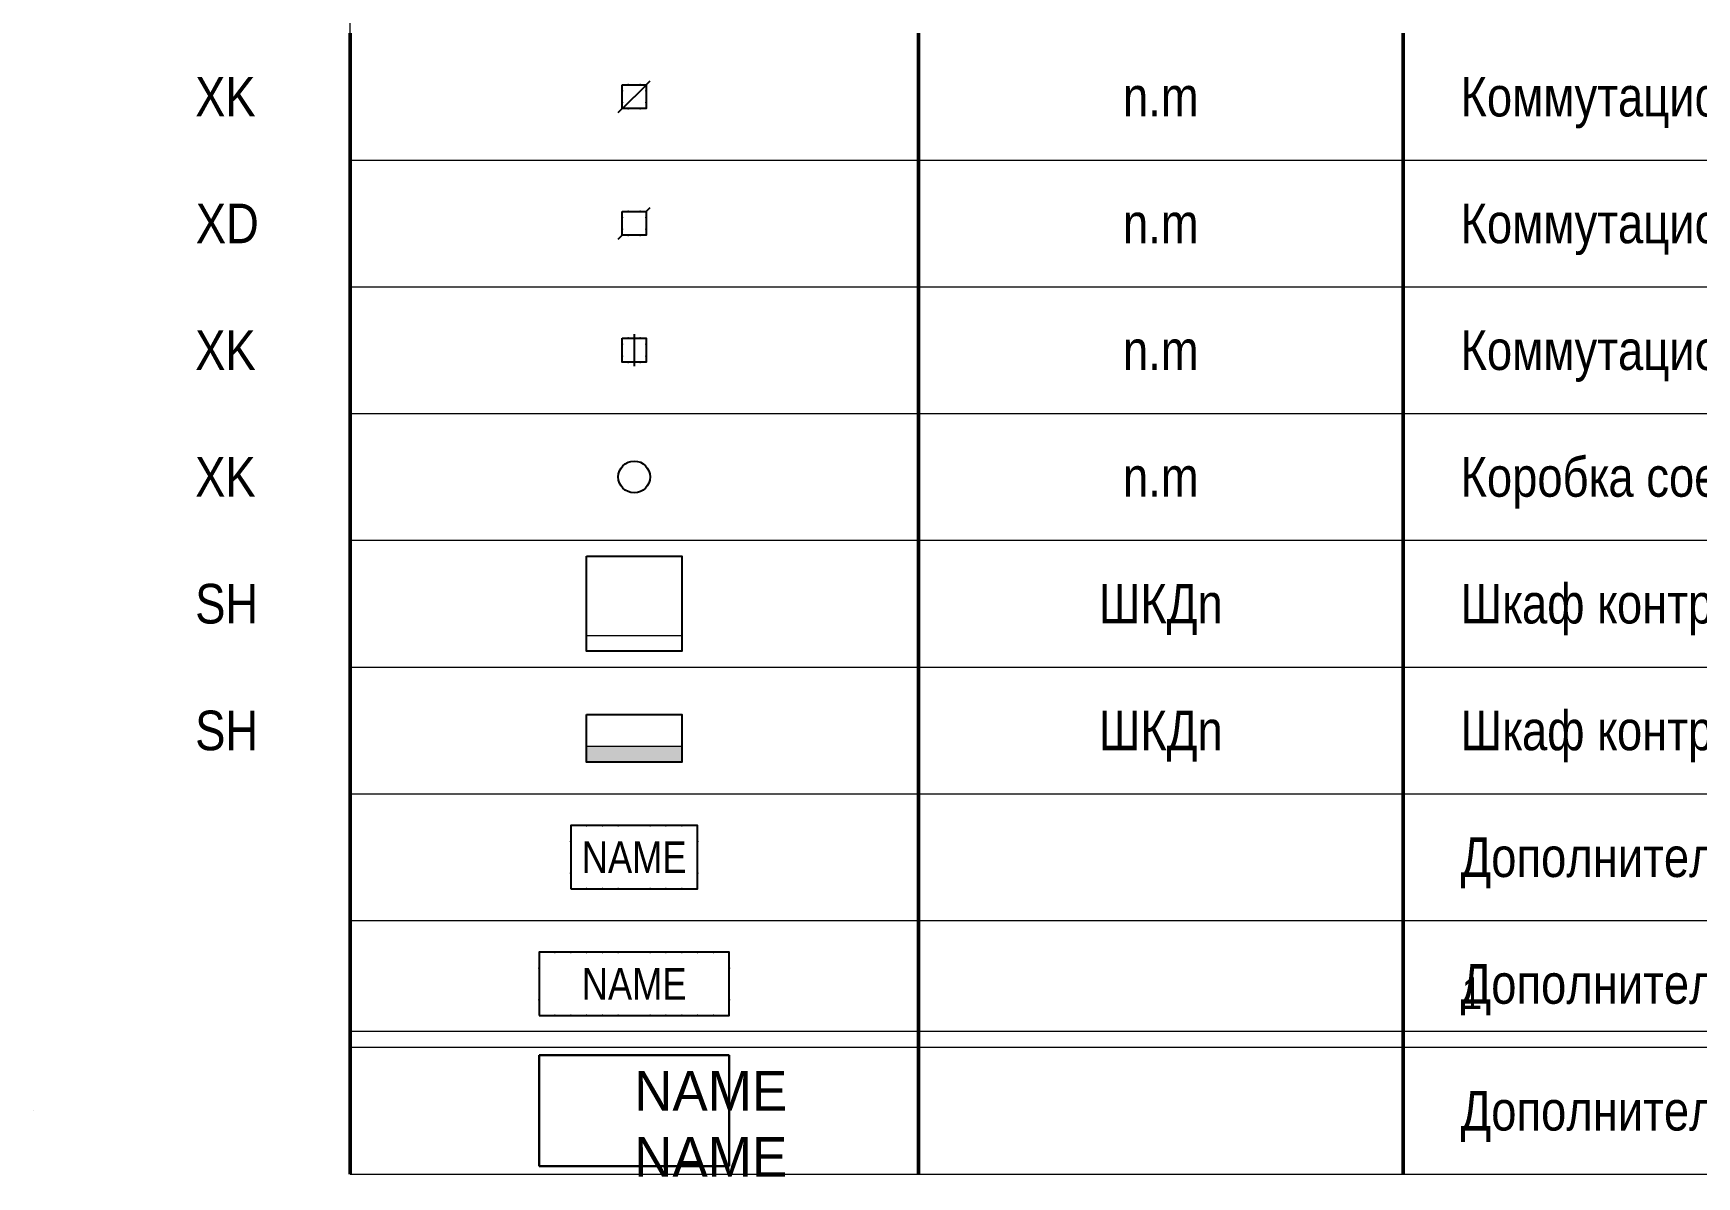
# Model space of a CAD drawing. Header units: millimetres. Extents: x -21000 to 351902, y -261781 to 19312.
# Drawn here: x 84000 to 94500, y -30117 to -22900 of the extents above; entities that cross this region are included whole.
import ezdxf
from ezdxf.enums import TextEntityAlignment as Align

# ---------------------------------------------------------------- set-up
doc = ezdxf.new("R2018")
doc.units = ezdxf.units.MM
doc.header["$MEASUREMENT"] = 0
doc.set_wipeout_variables(frame=1)
for name, color, linetype in [('_АТ-Имя', 7, 'Continuous'), ('_АТ-Спецификация', 7, 'Continuous'), ('_БЛ-Маска', 250, 'Continuous'), ('_БЛ-Надпись', 250, 'Continuous'), ('_БЛ-Рамки', 7, 'Continuous'), ('_КД', 84, 'Continuous'), ('_КД-Приборы и устройства', 84, 'Continuous'), ('_КД-Шкафы', 84, 'Continuous')]:
    doc.layers.add(name, color=color, linetype=linetype)
doc.layers.add('_АТ-Примечания', color=250, linetype='Continuous', plot=False)
doc.layers.add('NOPRINT', color=50, linetype='Continuous', plot=False)
doc.layers.add('_БЛ-Таблицы рамки', color=7, linetype='Continuous', lineweight=0)
doc.styles.add('Arial-250', font='ARIALN.TTF', dxfattribs={"height": 250})
doc.styles.add('Arial_Narrow_shtamp', font='ARIALN.TTF')
doc.styles.add('ArialN-2.5', font='ARIALN.TTF', dxfattribs={"height": 2.5})
doc.styles.add('ArialN-250', font='ARIALN.TTF', dxfattribs={"height": 250})
doc.styles.add('AT-Шрифт', font='ARIALN.TTF', dxfattribs={"height": 250})
doc.styles.get("Standard").update_dxf_attribs({"font": 'arial.ttf'})

# ---------------------------------------------------------------- blocks, each defined once
blk = doc.blocks.new('*U2')
at = {"layer": 'NOPRINT', "lineweight": 0}
for points in [[(20, 292), (205, 292), (205, 5), (20, 5)], [(0, 0), (0, 0), (0, 0), (0, 0)], [(210, 0), (210, 0), (210, 0), (210, 0)]]:
    blk.add_lwpolyline(points, close=True, dxfattribs=at)
at = {"layer": 'NOPRINT', "color": 1, "lineweight": 0, "style": 'Arial_Narrow_shtamp'}
blk.add_attdef('N_LISTA', text='', height=2, dxfattribs=at).set_placement((90.17, 7.42), align=Align.MIDDLE_LEFT)
blk = doc.blocks.new('*U5')
at = {"layer": '_БЛ-Таблицы рамки', "lineweight": 50}
for points in [[(0, -8), (0, 0)], [(35.87, -8), (35.87, 0)], [(66.47, -8), (66.47, 0)]]:
    blk.add_lwpolyline(points, dxfattribs=at)
at = {"layer": '_БЛ-Таблицы рамки', "lineweight": 0}
for points in [[(0, -8), (35.87, -8)], [(35.87, -8), (66.47, -8)], [(66.47, -8), (185, -8)]]:
    blk.add_lwpolyline(points, dxfattribs=at)
at = {"ltscale": 100, "style": 'ArialN-2.5'}
blk.add_attdef('СОКРАЩЕНИЕ_УГО', text='', height=2.5, dxfattribs=at).set_placement((51.17, -4), align=Align.MIDDLE_CENTER)
blk.add_attdef('НАИМЕНОВАНИЕ_УГО', text='', height=2.5, dxfattribs=at).set_placement((70.09, -4), align=Align.MIDDLE_LEFT)
blk = doc.blocks.new('КСкд')
at = {"layer": '_АТ-Имя', "ltscale": 100, "style": 'AT-Шрифт'}
blk.add_attdef('NUMBER', text='', height=2, dxfattribs=at).set_placement((0, 0.5, 0), align=Align.BOTTOM_CENTER)
at = {"layer": '_АТ-Примечания', "ltscale": 100, "style": 'AT-Шрифт', "flags": 1}
for tag, p in [('ABBREVIATION', (0, -3.5, 0)), ('COMMENT1', (0, -3.961, 0)), ('COMMENT2', (0, -4.421, 0)), ('COMMENT3', (0, -4.882, 0))]:
    blk.add_attdef(tag, p, '', height=0.25, dxfattribs=at)
at = {"layer": '_АТ-Спецификация', "ltscale": 100, "style": 'AT-Шрифт', "flags": 1}
for tag, p in [('NUM', (0, 0, 0)), ('DESCRIPTION', (0, -0.5, 0)), ('NAME', (0, -1, 0)), ('CODE', (0, -1.5, 0)), ('MADEBY', (0, -2, 0)), ('POSITION', (0, -2.5, 0)), ('POSITION2', (0, -3, 0))]:
    blk.add_attdef(tag, p, '', height=0.25, dxfattribs=at)
blk.add_wipeout([(0.5, 0), (0.499, -0.031), (0.496, -0.063), (0.491, -0.094), (0.484, -0.124), (0.476, -0.155), (0.465, -0.184), (0.452, -0.213), (0.438, -0.241), (0.422, -0.268), (0.405, -0.294), (0.385, -0.319), (0.364, -0.342), (0.342, -0.364), (0.319, -0.385), (0.294, -0.405), (0.268, -0.422), (0.241, -0.438), (0.213, -0.452), (0.184, -0.465), (0.155, -0.476), (0.124, -0.484), (0.094, -0.491), (0.063, -0.496), (0.031, -0.499), (0, -0.5), (-0.031, -0.499), (-0.063, -0.496), (-0.094, -0.491), (-0.124, -0.484), (-0.155, -0.476), (-0.184, -0.465), (-0.213, -0.452), (-0.241, -0.438), (-0.268, -0.422), (-0.294, -0.405), (-0.319, -0.385), (-0.342, -0.364), (-0.364, -0.342), (-0.385, -0.319), (-0.405, -0.294), (-0.422, -0.268), (-0.438, -0.241), (-0.452, -0.213), (-0.465, -0.184), (-0.476, -0.155), (-0.484, -0.124), (-0.491, -0.094), (-0.496, -0.063), (-0.499, -0.031), (-0.5, 0), (-0.499, 0.031), (-0.496, 0.063), (-0.491, 0.094), (-0.484, 0.124), (-0.476, 0.155), (-0.465, 0.184), (-0.452, 0.213), (-0.438, 0.241), (-0.422, 0.268), (-0.405, 0.294), (-0.385, 0.319), (-0.364, 0.342), (-0.342, 0.364), (-0.319, 0.385), (-0.294, 0.405), (-0.268, 0.422), (-0.241, 0.438), (-0.213, 0.452), (-0.184, 0.465), (-0.155, 0.476), (-0.124, 0.484), (-0.094, 0.491), (-0.063, 0.496), (-0.031, 0.499), (0, 0.5), (0.031, 0.499), (0.063, 0.496), (0.094, 0.491), (0.124, 0.484), (0.155, 0.476), (0.184, 0.465), (0.213, 0.452), (0.241, 0.438), (0.268, 0.422), (0.294, 0.405), (0.319, 0.385), (0.342, 0.364), (0.364, 0.342), (0.385, 0.319), (0.405, 0.294), (0.422, 0.268), (0.438, 0.241), (0.452, 0.213), (0.465, 0.184), (0.476, 0.155), (0.484, 0.124), (0.491, 0.094), (0.496, 0.063), (0.499, 0.031)]).dxf.layer = '_БЛ-Маска'
blk.add_circle((0, 0), 0.5)
blk = doc.blocks.new('ДОкдс')
at = {"layer": '_АТ-Имя', "ltscale": 100, "style": 'AT-Шрифт'}
blk.add_attdef('NUMBER', text='', height=2, dxfattribs=at).set_placement((0, 4), align=Align.BOTTOM_LEFT)
at = {"layer": '_АТ-Примечания', "ltscale": 100, "style": 'AT-Шрифт', "flags": 1}
blk.add_attdef('COMMENT3', (0, -0.88), '', height=0.25, dxfattribs=at)
blk.add_wipeout([(0, 0), (8, 0), (8, 4), (0, 4)]).dxf.layer = '_БЛ-Маска'
blk.add_lwpolyline([(0, 0), (8, 0), (8, 4), (0, 4)], close=True)
at = {"color": 0, "linetype": 'ByBlock', "lineweight": -2, "ltscale": 100}
for p in [(1, 4), (2, 4), (3, 4), (5, 4), (6, 4), (7, 4), (0, 3), (8, 3), (0, 1), (8, 1), (1, 0), (2, 0), (3, 0), (5, 0), (6, 0), (7, 0)]:
    blk.add_point(p, dxfattribs=at)
at = {"layer": '_АТ-Примечания', "ltscale": 100, "style": 'AT-Шрифт', "flags": 1}
for tag, p in [('ABBREVIATION', (0, 0.5)), ('COMMENT1', (0, 0.04)), ('COMMENT2', (0, -0.42))]:
    blk.add_attdef(tag, p, '', height=0.25, dxfattribs=at)
at = {"layer": '_АТ-Спецификация', "ltscale": 100, "style": 'AT-Шрифт', "flags": 1}
for tag, p in [('NUM', (0, 4)), ('DESCRIPTION', (0, 3.5)), ('NAME', (0, 3)), ('CODE', (0, 2.5)), ('MADEBY', (0, 2)), ('POSITION', (0, 1.5)), ('POSITION2', (0, 1))]:
    blk.add_attdef(tag, p, '', height=0.25, dxfattribs=at)
at = {"layer": '_БЛ-Надпись', "ltscale": 100, "style": 'AT-Шрифт'}
blk.add_attdef('TAG', text='', height=2, dxfattribs=at).set_placement((4, 2), align=Align.MIDDLE_CENTER)
blk = doc.blocks.new('КОкд')
at = {"layer": '_АТ-Имя', "ltscale": 100, "style": 'AT-Шрифт'}
blk.add_attdef('NUMBER', text='', height=2, dxfattribs=at).set_placement((0, 0.375), align=Align.BOTTOM_CENTER)
at = {"layer": '_АТ-Примечания', "ltscale": 100, "style": 'AT-Шрифт', "flags": 1}
for tag, p in [('ABBREVIATION', (-0.375, -3.125)), ('COMMENT1', (-0.375, -3.586)), ('COMMENT2', (-0.375, -4.046)), ('COMMENT3', (-0.375, -4.507))]:
    blk.add_attdef(tag, p, '', height=0.25, dxfattribs=at)
at = {"layer": '_АТ-Спецификация', "ltscale": 100, "style": 'AT-Шрифт', "flags": 1}
for tag, p in [('NUM', (-0.375, 0.375)), ('DESCRIPTION', (-0.375, -0.125)), ('NAME', (-0.375, -0.625)), ('CODE', (-0.375, -1.125)), ('MADEBY', (-0.375, -1.625)), ('POSITION', (-0.375, -2.125)), ('POSITION2', (-0.375, -2.625))]:
    blk.add_attdef(tag, p, '', height=0.25, dxfattribs=at)
at = {"ltscale": 100}
blk.add_wipeout([(-0.375, 0.375), (0.375, 0.375), (0.375, -0.375), (-0.375, -0.375)], dxfattribs=at).dxf.layer = '_БЛ-Маска'
for p, q in [((0.375, 0.375), (0.5, 0.5)), ((-0.5, -0.5), (-0.375, -0.375))]:
    blk.add_line(p, q)
blk.add_lwpolyline([(-0.375, 0.375), (0.375, 0.375), (0.375, -0.375), (-0.375, -0.375)], close=True, dxfattribs=at)
at = {"linetype": 'ByBlock', "lineweight": -2, "ltscale": 100}
for p in [(-0.375, 0.188), (-0.187, 0.375), (0.188, 0.375), (0.375, 0.188), (-0.375, -0.187), (-0.187, -0.375), (0.188, -0.375), (0.375, -0.187)]:
    blk.add_point(p, dxfattribs=at)
blk = doc.blocks.new('КПкд')
at = {"layer": '_АТ-Имя', "ltscale": 100, "style": 'AT-Шрифт'}
blk.add_attdef('NUMBER', text='', height=2, dxfattribs=at).set_placement((0, 0.375), align=Align.BOTTOM_CENTER)
at = {"layer": '_АТ-Примечания', "ltscale": 100, "style": 'AT-Шрифт', "flags": 1}
for tag, p in [('ABBREVIATION', (-0.375, -3.125)), ('COMMENT1', (-0.375, -3.586)), ('COMMENT2', (-0.375, -4.046)), ('COMMENT3', (-0.375, -4.507))]:
    blk.add_attdef(tag, p, '', height=0.25, dxfattribs=at)
at = {"layer": '_АТ-Спецификация', "ltscale": 100, "style": 'AT-Шрифт', "flags": 1}
for tag, p in [('NUM', (-0.375, 0.375)), ('DESCRIPTION', (-0.375, -0.125)), ('NAME', (-0.375, -0.625)), ('CODE', (-0.375, -1.125)), ('MADEBY', (-0.375, -1.625)), ('POSITION', (-0.375, -2.125)), ('POSITION2', (-0.375, -2.625))]:
    blk.add_attdef(tag, p, '', height=0.25, dxfattribs=at)
at = {"ltscale": 100}
blk.add_wipeout([(-0.375, 0.375), (0.375, 0.375), (0.375, -0.375), (-0.375, -0.375)], dxfattribs=at).dxf.layer = '_БЛ-Маска'
blk.add_line((-0.5, -0.5), (0.5, 0.5))
blk.add_lwpolyline([(-0.375, 0.375), (0.375, 0.375), (0.375, -0.375), (-0.375, -0.375)], close=True, dxfattribs=at)
at = {"linetype": 'ByBlock', "lineweight": -2, "ltscale": 100}
for p in [(-0.375, 0.188), (-0.187, 0.375), (0.188, 0.375), (0.375, 0.188), (-0.375, -0.187), (-0.187, -0.375), (0.188, -0.375), (0.375, -0.187)]:
    blk.add_point(p, dxfattribs=at)
blk = doc.blocks.new('КВкд')
at = {"layer": '_АТ-Имя', "ltscale": 100, "style": 'AT-Шрифт'}
blk.add_attdef('NUMBER', text='', height=2, dxfattribs=at).set_placement((0, 0.375), align=Align.BOTTOM_CENTER)
at = {"layer": '_АТ-Примечания', "ltscale": 100, "style": 'AT-Шрифт', "flags": 1}
for tag, p in [('ABBREVIATION', (-0.375, -3.125)), ('COMMENT1', (-0.375, -3.586)), ('COMMENT2', (-0.375, -4.046)), ('COMMENT3', (-0.375, -4.507))]:
    blk.add_attdef(tag, p, '', height=0.25, dxfattribs=at)
at = {"layer": '_АТ-Спецификация', "ltscale": 100, "style": 'AT-Шрифт', "flags": 1}
for tag, p in [('CODE', (-0.375, -1.125)), ('MADEBY', (-0.375, -1.625)), ('POSITION', (-0.375, -2.125)), ('POSITION2', (-0.375, -2.625))]:
    blk.add_attdef(tag, p, '', height=0.25, dxfattribs=at)
at = {"ltscale": 100}
blk.add_wipeout([(-0.375, 0.375), (0.375, 0.375), (0.375, -0.375), (-0.375, -0.375)], dxfattribs=at).dxf.layer = '_БЛ-Маска'
blk.add_lwpolyline([(-0.375, 0.375), (0.375, 0.375), (0.375, -0.375), (-0.375, -0.375)], close=True, dxfattribs=at)
at = {"ltscale": 200}
blk.add_lwpolyline([(0, 0.5), (0, -0.5)], dxfattribs=at)
at = {"linetype": 'ByBlock', "lineweight": -2, "ltscale": 100}
for p in [(-0.375, 0.188), (-0.187, 0.375), (0.188, 0.375), (0.375, 0.188), (-0.375, -0.187), (-0.187, -0.375), (0.188, -0.375), (0.375, -0.187)]:
    blk.add_point(p, dxfattribs=at)
at = {"layer": '_АТ-Спецификация', "ltscale": 100, "style": 'AT-Шрифт', "flags": 1}
for tag, p in [('NUM', (-0.375, 0.375)), ('DESCRIPTION', (-0.375, -0.125)), ('NAME', (-0.375, -0.625))]:
    blk.add_attdef(tag, p, '', height=0.25, dxfattribs=at)
blk = doc.blocks.new('ДОкдб')
at = {"layer": '_АТ-Имя', "ltscale": 100, "style": 'AT-Шрифт'}
blk.add_attdef('NUMBER', text='', height=2, dxfattribs=at).set_placement((0, 4), align=Align.BOTTOM_LEFT)
at = {"layer": '_АТ-Примечания', "ltscale": 100, "style": 'AT-Шрифт', "flags": 1}
for tag, p in [('ABBREVIATION', (0, 0.5)), ('COMMENT1', (0, 0.04)), ('COMMENT2', (0, -0.42)), ('COMMENT3', (0, -0.88))]:
    blk.add_attdef(tag, p, '', height=0.25, dxfattribs=at)
at = {"layer": '_АТ-Спецификация', "ltscale": 100, "style": 'AT-Шрифт', "flags": 1}
for tag, p in [('NUM', (0, 4)), ('DESCRIPTION', (0, 3.5)), ('NAME', (0, 3)), ('CODE', (0, 2.5)), ('MADEBY', (0, 2)), ('POSITION', (0, 1.5)), ('POSITION2', (0, 1))]:
    blk.add_attdef(tag, p, '', height=0.25, dxfattribs=at)
at = {"layer": '_БЛ-Надпись', "ltscale": 100, "style": 'AT-Шрифт'}
blk.add_attdef('TAG', text='', height=2, dxfattribs=at).set_placement((6, 2), align=Align.MIDDLE_CENTER)
blk.add_wipeout([(0, 0), (12, 0), (12, 4), (0, 4)]).dxf.layer = '_БЛ-Маска'
blk.add_lwpolyline([(0, 0), (12, 0), (12, 4), (0, 4)], close=True)
at = {"linetype": 'ByBlock', "lineweight": -2, "ltscale": 100}
for p in [(1, 4), (2, 4), (3, 4), (4, 4), (5, 4), (7, 4), (8, 4), (9, 4), (10, 4), (11, 4), (0, 3), (12, 3), (0, 1), (12, 1), (1, 0), (2, 0), (3, 0), (4, 0), (5, 0), (7, 0), (8, 0), (9, 0), (10, 0), (11, 0)]:
    blk.add_point(p, dxfattribs=at)
blk = doc.blocks.new('*U275')
at = {"color": 0, "lineweight": -2}
for points in [[(0, 0), (-600, 0)], [(0, 0), (600, 0)], [(600, 0), (600, -700)], [(-600, 0), (-600, -700)], [(0, -700), (-600, -700)], [(0, -700), (600, -700)]]:
    blk.add_lwpolyline(points, dxfattribs=at)
at = {"color": 18, "true_color": 0x000000}
blk.add_lwpolyline([(0, 0), (0, 0)], dxfattribs=at)
at = {"layer": '_АТ-Имя', "ltscale": 100, "style": 'AT-Шрифт'}
blk.add_attdef('NUMBER', text='', height=200, dxfattribs=at).set_placement((-400, 0), align=Align.BOTTOM_LEFT)
at = {"layer": '_АТ-Примечания', "ltscale": 100, "style": 'AT-Шрифт', "flags": 1}
for tag, p in [('ABBREVIATION', (-400, -350)), ('COMMENT1', (-400, -396)), ('COMMENT2', (-400, -442)), ('COMMENT3', (-400, -488))]:
    blk.add_attdef(tag, p, '', height=25, dxfattribs=at)
at = {"layer": '_АТ-Спецификация', "ltscale": 100, "style": 'AT-Шрифт', "flags": 1}
for tag, p in [('NUM', (-400, 0)), ('DESCRIPTION', (-400, -50)), ('NAME', (-400, -100)), ('CODE', (-400, -150)), ('MADEBY', (-400, -200)), ('POSITION', (-400, -250)), ('POSITION2', (-400, -300))]:
    blk.add_attdef(tag, p, '', height=25, dxfattribs=at)
at = {"layer": '_БЛ-Надпись', "color": 7, "lineweight": 30, "ltscale": 100, "flags": 106}
blk.add_attdef('TAG', text='', height=200, dxfattribs=at).set_placement((0, -100), align=Align.TOP_CENTER)
blk = doc.blocks.new('ДОкд_')
at = {"layer": '_КД-Приборы и устройства', "color": 251, "lineweight": 30}
ref = blk.add_blockref('*U275', (0, 0), dxfattribs=dict(at, xscale=0.01, yscale=0.01, zscale=0.01))
lines = blk.add_mtext('NAME\\PNAME', dxfattribs={"layer": '_БЛ-Надпись', "color": 7, "ltscale": 100, "insert": (0, -1), "char_height": 2.5, "attachment_point": 1})
ref.add_attrib('TAG', '', (0, -1), dxfattribs={"flags": 106}).embed_mtext(lines)
blk = doc.blocks.new('ШКД')
at = {"layer": '_АТ-Имя', "ltscale": 100, "style": 'AT-Шрифт'}
blk.add_attdef('NUMBER', text='', height=200, dxfattribs=at).set_placement((300, 600), align=Align.BOTTOM_CENTER)
blk.add_wipeout([(0, 600), (600, 600), (600, 0), (0, 0)])
blk.add_lwpolyline([(0, 600), (600, 600), (600, 0), (0, 0)], close=True)
at = {"color": 0, "lineweight": 0}
blk.add_lwpolyline([(0, 100), (600, 100), (600, 0), (0, 0)], close=True, dxfattribs=at)
at = {"layer": '_АТ-Примечания', "ltscale": 100, "style": 'AT-Шрифт', "flags": 1}
for tag, p in [('ABBREVIATION', (0, 200)), ('DIMENSIONS', (0, 254)), ('COMMENT1', (0, 158)), ('COMMENT2', (0, 112)), ('COMMENT3', (0, 66))]:
    blk.add_attdef(tag, p, '', height=25, dxfattribs=at)
at = {"layer": '_АТ-Спецификация', "ltscale": 100, "style": 'AT-Шрифт', "flags": 1}
for tag, p in [('NUM', (0, 600)), ('DESCRIPTION', (0, 550)), ('NAME', (0, 500)), ('CODE', (0, 450)), ('MADEBY', (0, 400)), ('POSITION', (0, 350)), ('POSITION2', (0, 300))]:
    blk.add_attdef(tag, p, '', height=25, dxfattribs=at)
blk = doc.blocks.new('ШКД_')
at = {"layer": '_КД-Шкафы', "xscale": 0.01, "yscale": 0.01, "zscale": 0.01}
blk.add_blockref('ШКД', (0, 0), dxfattribs=at)
blk = doc.blocks.new('*U258')
at = {"layer": '_АТ-Имя', "ltscale": 100, "style": 'AT-Шрифт'}
blk.add_attdef('NUMBER', text='', height=200, dxfattribs=at).set_placement((300, 300), align=Align.BOTTOM_CENTER)
at = {"layer": '_АТ-Примечания', "ltscale": 100, "style": 'AT-Шрифт', "flags": 1}
for tag, p in [('ABBREVIATION', (0, -100)), ('COMMENT1', (0, -142)), ('COMMENT2', (0, -188)), ('COMMENT3', (0, -234))]:
    blk.add_attdef(tag, p, '', height=25, dxfattribs=at)
blk.add_wipeout([(0, 300), (600, 300), (600, 0), (0, 0)])
h = blk.add_hatch(color=84)
h.dxf.hatch_style = 1
h.paths.add_polyline_path([(0, 100), (0, 0), (600, 0), (600, 100)])
blk.add_lwpolyline([(0, 300), (600, 300), (600, 0), (0, 0)], close=True)
at = {"color": 0, "lineweight": 0}
blk.add_lwpolyline([(0, 100), (600, 100), (600, 0), (0, 0)], close=True, dxfattribs=at)
at = {"layer": '_АТ-Примечания', "ltscale": 100, "style": 'AT-Шрифт', "flags": 1}
blk.add_attdef('DIMENSIONS', (0, -46), '', height=25, dxfattribs=at)
at = {"layer": '_АТ-Спецификация', "ltscale": 100, "style": 'AT-Шрифт', "flags": 1}
for tag, p in [('NUM', (0, 300)), ('DESCRIPTION', (0, 250)), ('NAME', (0, 200)), ('CODE', (0, 150)), ('MADEBY', (0, 100)), ('POSITION', (0, 50)), ('POSITION2', (0, 0))]:
    blk.add_attdef(tag, p, '', height=25, dxfattribs=at)
blk = doc.blocks.new('ШКДн_')
at = {"layer": '_КД-Шкафы', "xscale": 0.01, "yscale": 0.01, "zscale": 0.01}
blk.add_blockref('*U258', (0, 0), dxfattribs=at)

msp = doc.modelspace()

# ---------------------------------------------------------------- block references
at = {"xscale": 100, "yscale": 100, "zscale": 100}
for p, values in [((86000, -22900), {'СОКРАЩЕНИЕ_УГО': 'n.m', 'НАИМЕНОВАНИЕ_УГО': 'Коммутационная коробка проходная'}), ((86000, -23700), {'СОКРАЩЕНИЕ_УГО': 'n.m', 'НАИМЕНОВАНИЕ_УГО': 'Коммутационная коробка ответвительная'}), ((86000, -24500), {'СОКРАЩЕНИЕ_УГО': 'n.m', 'НАИМЕНОВАНИЕ_УГО': 'Коммутационная коробка вводная'}), ((86000, -25300), {'СОКРАЩЕНИЕ_УГО': 'n.m', 'НАИМЕНОВАНИЕ_УГО': 'Коробка соединительная'}), ((86000, -26100), {'СОКРАЩЕНИЕ_УГО': 'ШКДn', 'НАИМЕНОВАНИЕ_УГО': 'Шкаф контроля доступа напольный'}), ((86000, -26900), {'СОКРАЩЕНИЕ_УГО': 'ШКДn', 'НАИМЕНОВАНИЕ_УГО': 'Шкаф контроля доступа настенный'})]:
    msp.add_blockref('*U5', p, dxfattribs=at).add_auto_attribs(values)
ref = msp.add_blockref('*U5', (86000, -27700), dxfattribs=dict(xscale=100, yscale=100, zscale=100))
ref.add_attrib('НАИМЕНОВАНИЕ_УГО', 'Дополнительное оборудование', dxfattribs={"ltscale": 100, "height": 250, "style": 'ArialN-2.5'}).set_placement((93009, -28100), align=Align.MIDDLE_LEFT)
ref = msp.add_blockref('*U5', (86000, -28500), dxfattribs=dict(xscale=100, yscale=100, zscale=100))
ref.add_attrib('НАИМЕНОВАНИЕ_УГО', 'Дополнительное оборудование', dxfattribs={"ltscale": 100, "height": 250, "style": 'ArialN-2.5'}).set_placement((93009, -28900), align=Align.MIDDLE_LEFT)
ref = msp.add_blockref('*U5', (86000, -29300), dxfattribs=dict(xscale=100, yscale=100, zscale=100))
ref.add_attrib('НАИМЕНОВАНИЕ_УГО', 'Дополнительное оборудование', dxfattribs={"ltscale": 100, "height": 250, "style": 'ArialN-2.5'}).set_placement((93009, -29700), align=Align.MIDDLE_LEFT)
at = {"layer": '_БЛ-Рамки', "ltscale": 100, "xscale": 100, "yscale": 100, "zscale": 100}
msp.add_blockref('*U2', (63000, -29700), dxfattribs=at)
msp.add_blockref('*U2', (84000, -29700), dxfattribs=at).add_auto_attribs({'N_LISTA': '1'})
at = {"layer": '_КД', "xscale": 100, "yscale": 100, "zscale": 100}
msp.add_blockref('ДОкд_', (87793, -29350), dxfattribs=at)

# ---------------------------------------------------------------- texts
at = {"color": 3}
for s, style, p in [('XK', 'Arial-250', (85022, -23300, -900)), ('XD', 'Arial-250', (85026, -24100, -900)), ('XK', 'Arial-250', (85022, -24900, -900)), ('XK', 'ArialN-250', (85022, -25700, -900))]:
    msp.add_text(s, height=250, dxfattribs=dict(at, style=style)).set_placement(p, align=Align.MIDDLE_LEFT)
at = {"style": 'ArialN-250'}
for p in [(85022, -26500, -900), (85022, -27300, -900)]:
    msp.add_text('SH', height=250, dxfattribs=at).set_placement(p, align=Align.MIDDLE_LEFT)

# ---------------------------------------------------------------- next in the draw order: block references
at = {"layer": '_КД', "ltscale": 100, "xscale": 200, "yscale": 200, "zscale": 0.2}
for name, p in [('КПкд', (87793, -23300)), ('КОкд', (87793, -24100)), ('КВкд', (87793, -24900)), ('КСкд', (87793, -25700))]:
    msp.add_blockref(name, p, dxfattribs=at)
at = {"layer": '_КД', "xscale": 100, "yscale": 100, "zscale": 100}
for name, p in [('ШКД_', (87493, -26800)), ('ШКДн_', (87493, -27500))]:
    msp.add_blockref(name, p, dxfattribs=at)
at = {"layer": '_КД', "ltscale": 100, "xscale": 100, "yscale": 100, "zscale": 0.1}
for name, p in [('ДОкдс', (87393, -28300)), ('ДОкдб', (87193, -29100))]:
    msp.add_blockref(name, p, dxfattribs=at).add_auto_attribs({'TAG': 'NAME'})

doc.saveas('drawing.dxf')
